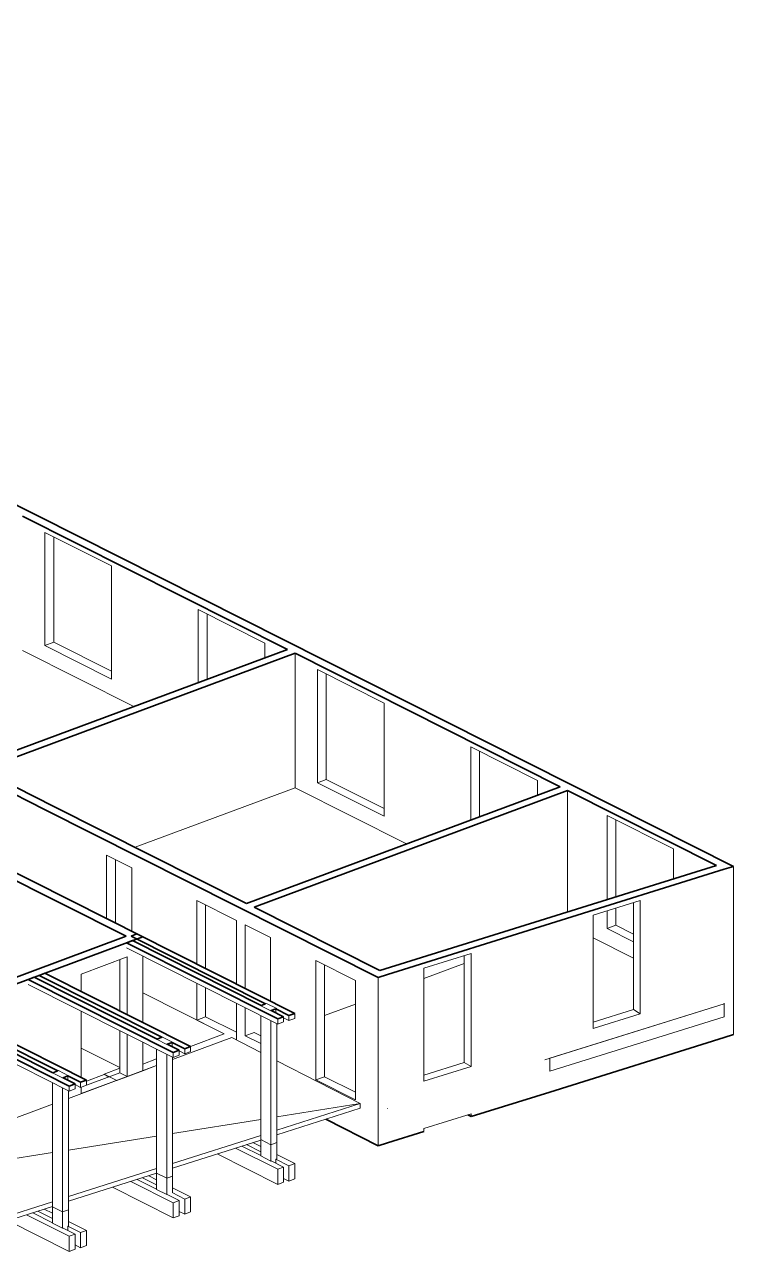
# Model space of a CAD drawing. Header units: metres. Extents: x 399 to 3028, y -427 to 863.
# Drawn here: x 878.12 to 889.08, y 9.51 to 28.48 of the extents above; entities that cross this region are included whole.
import ezdxf

# ---------------------------------------------------------------- set-up
doc = ezdxf.new("R2010")
doc.units = ezdxf.units.M
for name, color, linetype, lineweight in [('A-FLOR', 192, 'Continuous', 18), ('A-WALL', 113, 'Continuous', 18), ('S-BEAM', 12, 'Continuous', 18), ('S-COLS', 52, 'Continuous', 18)]:
    doc.layers.add(name, color=color, linetype=linetype, lineweight=lineweight)

msp = doc.modelspace()

# ---------------------------------------------------------------- linework, layer by layer
at = {"layer": 'A-FLOR', "lineweight": 9}
for p, q in [((879.807, 17.9324), (878.0861, 18.7984)), ((884.023, 15.8108), (882.3019, 16.6769)), ((887.5348, 14.0435), (886.9106, 14.3576)), ((881.2044, 12.8742), (879.9435, 13.5087)), ((886.2443, 12.497), (888.9375, 13.3376)), ((888.9375, 13.3376), (888.9369, 13.3379)), ((888.9375, 13.3376), (888.9375, 13.1392)), ((888.9375, 13.1392), (886.2443, 12.2986)), ((880.4064, 12.4751), (881.3217, 12.8152)), ((880.6814, 12.6799), (881.2044, 12.8742)), ((881.3217, 12.8152), (881.769, 12.5861)), ((879.5878, 12.3537), (878.9922, 12.6534)), ((878.7962, 11.8769), (880.1588, 12.3831)), ((879.9435, 12.4058), (880.1588, 12.4857)), ((882.0166, 12.4592), (883.3105, 11.7964)), ((886.2443, 12.497), (886.2443, 12.2986)), ((879.0748, 12.1424), (879.3465, 12.2434)), ((877.186, 11.2786), (878.5486, 11.7849)), ((883.3105, 11.7964), (882.0166, 11.384)), ((883.3105, 11.7964), (883.3105, 11.7242)), ((883.3105, 11.7242), (882.0166, 11.3119)), ((881.769, 11.3051), (880.4064, 10.8708)), ((881.7695, 11.2331), (880.4064, 10.7987)), ((880.1588, 10.7919), (878.7962, 10.3577)), ((880.1588, 10.7198), (878.7962, 10.2855)), ((878.5486, 10.2787), (877.186, 9.8445)), ((878.5486, 10.2066), (877.186, 9.7723))]:
    msp.add_line(p, q, dxfattribs=at)
at = {"layer": 'A-FLOR'}
for p, q in [((882.0166, 11.5906), (883.3105, 11.7964)), ((880.4064, 11.3344), (881.769, 11.5512)), ((878.7962, 11.0782), (880.1588, 11.295)), ((877.186, 10.8221), (878.5486, 11.0388))]:
    msp.add_line(p, q, dxfattribs=at)
at = {"layer": 'A-WALL', "lineweight": 35}
for p, q in [((889.0834, 15.4635), (863.224, 28.4769)), ((858.2802, 26.4811), (878.435, 16.3387)), ((878.0861, 20.8783), (882.1846, 18.8158)), ((882.1846, 18.8158), (877.3324, 17.013)), ((877.4497, 16.954), (882.3019, 18.7568)), ((882.3019, 18.7568), (886.4007, 16.6941)), ((878.5715, 16.3895), (877.4497, 16.954)), ((886.4007, 16.6941), (881.5485, 14.8914)), ((881.6658, 14.8323), (886.518, 16.6351)), ((886.518, 16.6351), (888.8192, 15.477)), ((878.435, 16.3387), (883.5859, 13.7467)), ((881.5485, 14.8914), (878.5715, 16.3895)), ((876.8159, 15.8282), (879.6897, 14.3823)), ((879.9435, 14.374), (876.8482, 15.9314)), ((888.8192, 15.477), (883.6146, 13.8516)), ((883.7324, 13.7924), (888.9369, 15.4178)), ((888.9369, 15.4178), (889.0834, 15.4635)), ((883.6146, 13.8516), (881.6658, 14.8323)), ((879.6897, 14.3823), (874.9197, 12.6101)), ((875.037, 12.5511), (879.807, 14.3233)), ((879.807, 14.3233), (879.9435, 14.374)), ((883.5859, 13.7467), (883.7324, 13.7924)), ((888.9369, 12.8161), (886.2442, 11.9752)), ((889.0834, 12.8619), (888.9369, 12.8161)), ((886.2442, 11.9752), (885.0235, 11.594)), ((885.0235, 11.594), (884.9753, 11.6228)), ((883.5859, 11.145), (882.7744, 11.5534)), ((883.7324, 11.1907), (883.5859, 11.145)), ((884.2939, 11.3661), (883.7324, 11.1907))]:
    msp.add_line(p, q, dxfattribs=at)
at = {"layer": 'A-WALL', "lineweight": 9}
for p, q in [((878.4314, 18.8771), (878.4314, 20.6264)), ((878.4314, 20.6264), (879.4611, 20.1082)), ((878.568, 20.5577), (878.568, 18.9278)), ((879.4611, 20.1082), (879.4611, 18.3589)), ((880.8037, 18.3027), (880.8037, 19.4326)), ((880.8037, 19.4326), (881.8333, 18.9144)), ((880.9402, 19.3639), (880.9402, 18.3534)), ((878.4314, 18.8771), (878.568, 18.9278)), ((879.4611, 18.3589), (878.4314, 18.8771)), ((878.568, 18.9278), (879.4611, 18.4784)), ((881.8333, 18.9144), (881.8333, 18.6853)), ((882.3019, 16.6769), (882.3019, 18.7568)), ((882.6473, 16.7555), (882.6473, 18.5048)), ((882.6473, 18.5048), (883.677, 17.9866)), ((882.7838, 18.4361), (882.7838, 16.8063)), ((883.677, 17.9866), (883.677, 16.2374)), ((885.0195, 16.181), (885.0195, 17.311)), ((885.0195, 17.311), (886.0492, 16.7928)), ((885.156, 17.2423), (885.156, 16.2317)), ((882.6473, 16.7555), (882.7838, 16.8063)), ((883.677, 16.2374), (882.6473, 16.7555)), ((882.7838, 16.8063), (883.677, 16.3568)), ((886.0492, 16.7928), (886.0492, 16.5635)), ((879.8274, 15.7575), (882.3019, 16.6769)), ((886.518, 14.7583), (886.518, 16.6351)), ((887.1274, 14.9487), (887.1274, 16.2503)), ((887.1274, 16.2503), (888.1571, 15.7321)), ((887.2639, 16.1815), (887.2639, 14.9913)), ((879.3849, 14.6551), (879.3849, 15.6383)), ((879.3849, 15.6383), (879.7759, 15.4415)), ((879.5214, 15.5696), (879.5214, 14.5864)), ((888.1571, 15.7321), (888.1571, 15.2703)), ((879.7759, 15.4415), (879.7759, 14.4584)), ((889.0834, 15.4635), (889.0834, 13.3927)), ((880.7798, 13.9533), (880.7798, 14.9364)), ((880.7798, 14.9364), (881.3924, 14.6281)), ((880.9163, 14.8677), (880.9163, 13.8846)), ((886.9106, 14.7068), (887.6402, 14.9346)), ((887.2639, 14.8172), (887.2639, 14.5517)), ((887.5348, 13.2485), (887.5348, 14.9017)), ((887.6402, 14.9346), (887.6402, 13.1854)), ((881.3924, 14.6281), (881.3924, 13.6451)), ((886.9106, 12.9575), (886.9106, 14.7068)), ((887.1274, 14.501), (887.1274, 14.7745)), ((881.5292, 13.5762), (881.5292, 14.5592)), ((881.5292, 14.5592), (881.9203, 14.3624)), ((887.1274, 14.501), (887.2639, 14.5517)), ((887.5348, 14.296), (887.1274, 14.501)), ((887.2639, 14.5517), (887.5348, 14.4154)), ((881.9203, 14.3624), (881.9203, 13.3795)), ((878.9922, 13.7981), (879.7051, 14.063)), ((879.7051, 14.063), (879.7051, 13.1712)), ((879.9435, 14.0771), (879.9435, 13.0512)), ((884.2939, 13.8896), (885.0235, 14.1175)), ((884.9181, 12.4313), (884.9181, 14.0845)), ((885.0235, 14.1175), (885.0235, 12.3682)), ((879.5878, 13.2302), (879.5878, 14.0194)), ((882.6219, 12.1609), (882.6219, 14.0094)), ((882.6219, 14.0094), (883.2348, 13.7009)), ((882.7584, 13.9407), (882.7584, 12.2117)), ((884.2939, 13.7289), (884.9181, 13.9608)), ((884.2939, 12.1403), (884.2939, 13.8896)), ((878.9922, 13.53), (878.9922, 13.7981)), ((880.7798, 13.0879), (880.7798, 13.6563)), ((883.2348, 13.7009), (883.2348, 11.8525)), ((883.5859, 11.6758), (883.5859, 13.7467)), ((880.9163, 13.5876), (880.9163, 13.1386)), ((881.3924, 13.3481), (881.3924, 12.7796)), ((881.5292, 12.846), (881.5292, 13.2792)), ((882.7584, 13.1584), (883.2348, 13.3354)), ((886.1648, 12.4722), (888.9369, 13.3379)), ((888.9369, 13.3379), (886.1648, 12.4722)), ((888.9369, 13.3379), (888.9369, 13.3469)), ((888.9369, 13.3379), (888.9369, 13.3469)), ((889.0834, 13.3927), (889.0834, 12.8619)), ((878.9922, 12.2003), (878.9922, 13.2264)), ((880.9163, 13.1386), (880.7798, 13.0879)), ((881.2044, 12.8742), (880.7798, 13.0879)), ((880.9163, 13.1386), (881.3924, 12.8991)), ((886.9106, 13.0535), (887.5348, 13.2485)), ((887.6402, 13.1854), (886.9106, 12.9575)), ((887.6402, 13.1854), (887.5348, 13.2485)), ((879.5878, 12.2736), (879.5878, 12.9266)), ((879.7051, 12.8676), (879.7051, 12.2146)), ((879.9435, 12.7476), (879.9435, 12.3032)), ((881.3217, 12.8152), (880.4064, 12.4751)), ((880.6814, 12.6799), (881.2044, 12.8742)), ((881.3924, 12.7796), (881.3217, 12.8152)), ((881.6658, 12.8967), (881.5292, 12.846)), ((881.769, 12.7254), (881.5292, 12.846)), ((881.6658, 12.8967), (881.769, 12.8448)), ((879.9435, 12.4058), (880.1588, 12.4857)), ((880.1588, 12.3831), (879.9435, 12.3032)), ((884.2939, 12.2363), (884.9181, 12.4313)), ((885.0235, 12.3682), (884.2939, 12.1403)), ((885.0235, 12.3682), (884.9181, 12.4313)), ((879.7051, 12.2146), (878.9922, 11.9497)), ((879.0748, 12.083), (879.5878, 12.2736)), ((879.7051, 12.2146), (879.5878, 12.2736)), ((882.7584, 12.2117), (882.6219, 12.1609)), ((883.2348, 11.8525), (882.6219, 12.1609)), ((882.7584, 12.2117), (883.2348, 11.9719)), ((878.9922, 11.9497), (878.9922, 12.0498)), ((883.5859, 11.145), (883.5859, 11.6758)), ((883.7324, 11.7215), (883.7324, 11.7125)), ((883.7324, 11.7215), (883.7324, 11.7125)), ((884.2939, 11.41), (885.0235, 11.6378)), ((885.0235, 11.6378), (885.0235, 11.594)), ((884.2939, 11.3661), (884.2939, 11.41))]:
    msp.add_line(p, q, dxfattribs=at)
at = {"layer": 'S-BEAM', "lineweight": 35}
for p, q in [((879.855, 14.4186), (879.764, 14.3848)), ((882.2952, 13.1909), (879.855, 14.4186)), ((879.7838, 14.3152), (879.6928, 14.2814)), ((879.6928, 14.2814), (882.0329, 13.104)), ((879.764, 14.3848), (881.8446, 13.338)), ((881.7766, 13.3126), (879.7838, 14.3152)), ((878.2642, 13.7505), (878.1732, 13.7167)), ((878.1732, 13.7167), (880.4175, 12.5872)), ((880.1663, 12.7933), (878.2642, 13.7505)), ((878.4309, 13.8124), (878.3399, 13.7786)), ((878.3399, 13.7786), (880.2419, 12.8215)), ((880.6851, 12.678), (878.4309, 13.8124)), ((876.6533, 13.1518), (878.8072, 12.0679)), ((878.556, 12.2739), (876.7443, 13.1857)), ((876.82, 13.2138), (878.6316, 12.3022)), ((879.0748, 12.1587), (876.911, 13.2476)), ((882.1239, 13.1378), (881.933, 13.2339)), ((882.001, 13.2592), (882.2042, 13.157)), ((882.0329, 13.104), (882.1239, 13.1378)), ((882.2042, 13.157), (882.2952, 13.1909)), ((880.5085, 12.6211), (880.3227, 12.7146)), ((880.3983, 12.7428), (880.5941, 12.6442)), ((880.4175, 12.5872), (880.5085, 12.6211)), ((880.5941, 12.6442), (880.6851, 12.678)), ((878.8982, 12.1017), (878.7124, 12.1952)), ((878.788, 12.2234), (878.9838, 12.1249)), ((878.9838, 12.1249), (879.0748, 12.1587)), ((878.8072, 12.0679), (878.8982, 12.1017))]:
    msp.add_line(p, q, dxfattribs=at)
at = {"layer": 'S-BEAM', "lineweight": 9}
for p, q in [((882.0329, 13.0258), (879.6928, 14.2032)), ((880.4175, 12.5091), (878.1732, 13.6385)), ((881.769, 13.3097), (881.7766, 13.3126)), ((881.9258, 13.2312), (881.769, 13.3097)), ((881.8446, 13.338), (881.8598, 13.3436)), ((881.8598, 13.3436), (882.0166, 13.2651)), ((881.933, 13.2339), (881.9258, 13.2312)), ((882.0166, 13.2651), (882.001, 13.2592)), ((882.001, 13.2592), (882.001, 13.1996)), ((882.0329, 13.104), (882.0329, 13.0258)), ((882.1239, 13.0596), (882.1239, 13.1378)), ((882.2042, 13.0789), (882.1239, 13.1192)), ((882.2042, 13.157), (882.2042, 13.0789)), ((882.2042, 13.0789), (882.2952, 13.1127)), ((882.2952, 13.1127), (882.2952, 13.1909)), ((878.8072, 11.9898), (876.6533, 13.0737)), ((882.0329, 13.0258), (882.1239, 13.0596)), ((880.1588, 12.7905), (880.1663, 12.7933)), ((880.3156, 12.7119), (880.1588, 12.7905)), ((880.2419, 12.8215), (880.2496, 12.8244)), ((880.2496, 12.8244), (880.4064, 12.7458)), ((880.3227, 12.7146), (880.3156, 12.7119)), ((880.4064, 12.7458), (880.3983, 12.7428)), ((880.3983, 12.7428), (880.3983, 12.6765)), ((880.4175, 12.5872), (880.4175, 12.5091)), ((880.4175, 12.5091), (880.5085, 12.5429)), ((880.5085, 12.5429), (880.5085, 12.6211)), ((880.5941, 12.5661), (880.5085, 12.6091)), ((880.5941, 12.6442), (880.5941, 12.5661)), ((880.5941, 12.5661), (880.6851, 12.5999)), ((880.6851, 12.5999), (880.6851, 12.678)), ((878.5486, 12.2712), (878.556, 12.2739)), ((878.7054, 12.1926), (878.5486, 12.2712)), ((878.6316, 12.3022), (878.6394, 12.3051)), ((878.6394, 12.3051), (878.7962, 12.2265)), ((878.7124, 12.1952), (878.7054, 12.1926)), ((878.7962, 12.2265), (878.788, 12.2234)), ((878.788, 12.2234), (878.788, 12.1572)), ((879.0748, 12.1424), (879.3465, 12.2434)), ((879.0748, 12.0806), (879.0748, 12.1587)), ((879.4144, 12.2092), (879.3465, 12.2434)), ((878.8072, 12.0679), (878.8072, 11.9898)), ((878.8072, 11.9898), (878.8982, 12.0236)), ((878.8982, 12.0236), (878.8982, 12.1017)), ((878.9838, 12.0467), (878.8982, 12.0898)), ((878.9838, 12.1249), (878.9838, 12.0467)), ((878.9838, 12.0467), (879.0748, 12.0806)), ((881.6464, 11.1939), (881.7695, 11.132)), ((882.0329, 10.5462), (881.0949, 11.0181)), ((881.3802, 11.109), (882.0329, 10.7806)), ((881.7695, 10.9928), (881.477, 11.1399)), ((881.5496, 11.163), (881.7695, 11.0524)), ((882.0169, 11.0075), (882.2952, 10.8675)), ((881.9259, 10.9078), (881.7695, 10.9865)), ((881.9331, 10.9105), (881.9259, 10.9078)), ((881.9331, 10.9105), (882.1239, 10.8144)), ((882.0169, 10.9416), (882.0012, 10.9358)), ((882.0012, 10.9358), (882.2042, 10.8337)), ((882.0012, 10.9358), (882.0012, 10.8762)), ((882.1239, 10.8144), (882.0329, 10.7806)), ((882.1239, 10.58), (882.1239, 10.8144)), ((882.2952, 10.8675), (882.2042, 10.8337)), ((882.2042, 10.8337), (882.2042, 10.5993)), ((882.2952, 10.6331), (882.2952, 10.8675)), ((880.1591, 10.4735), (879.8594, 10.6244)), ((879.94, 10.6501), (880.1591, 10.5398)), ((880.0369, 10.6809), (880.1591, 10.6194)), ((882.0329, 10.7806), (882.0329, 10.5462)), ((882.2042, 10.5993), (882.1239, 10.6396)), ((882.2042, 10.5993), (882.2952, 10.6331)), ((880.4175, 10.0295), (879.4773, 10.5026)), ((879.7625, 10.5935), (880.4175, 10.2639)), ((880.3155, 10.3886), (880.1591, 10.4673)), ((880.4065, 10.4949), (880.6851, 10.3547)), ((882.0329, 10.5462), (882.1239, 10.58)), ((880.3226, 10.3912), (880.3155, 10.3886)), ((880.3226, 10.3912), (880.5085, 10.2977)), ((880.3984, 10.4194), (880.5941, 10.3209)), ((880.5085, 10.2977), (880.4175, 10.2639)), ((880.4175, 10.2639), (880.4175, 10.0295)), ((880.5085, 10.0633), (880.5085, 10.2977)), ((880.6851, 10.3547), (880.5941, 10.3209)), ((880.5941, 10.3209), (880.5941, 10.0864)), ((880.6851, 10.1202), (880.6851, 10.3547)), ((878.1448, 10.0779), (878.8072, 9.7446)), ((878.5489, 9.9542), (878.2417, 10.1088)), ((878.3223, 10.1345), (878.5489, 10.0204)), ((878.4191, 10.1653), (878.5489, 10.1)), ((880.4175, 10.0295), (880.5085, 10.0633)), ((880.5941, 10.0864), (880.5085, 10.1295)), ((880.5941, 10.0864), (880.6851, 10.1202)), ((878.8072, 9.5101), (877.8596, 9.987)), ((878.7053, 9.8693), (878.5489, 9.948)), ((878.7123, 9.8719), (878.7053, 9.8693)), ((878.7123, 9.8719), (878.8982, 9.7784)), ((878.7963, 9.9031), (878.788, 9.9001)), ((878.788, 9.9001), (878.9838, 9.8015)), ((878.788, 9.9001), (878.788, 9.8338)), ((878.7963, 9.9755), (879.0748, 9.8354)), ((878.8982, 9.7784), (878.8072, 9.7446)), ((878.8072, 9.7446), (878.8072, 9.5101)), ((878.8982, 9.544), (878.8982, 9.7784)), ((879.0748, 9.8354), (878.9838, 9.8015)), ((878.9838, 9.8015), (878.9838, 9.5671)), ((879.0748, 9.6009), (879.0748, 9.8354)), ((878.8072, 9.5101), (878.8982, 9.544)), ((878.9838, 9.5671), (878.8982, 9.6102)), ((878.9838, 9.5671), (879.0748, 9.6009))]:
    msp.add_line(p, q, dxfattribs=at)
at = {"layer": 'S-COLS', "lineweight": 9}
for p, q in [((881.7766, 13.3126), (881.769, 13.3097)), ((881.769, 13.3097), (881.9258, 13.2312)), ((881.8598, 13.3436), (881.8446, 13.338)), ((882.0166, 13.2651), (881.8598, 13.3436)), ((881.769, 13.1586), (881.769, 11.2389)), ((881.9258, 13.2312), (881.933, 13.2339)), ((882.001, 13.2592), (882.0166, 13.2651)), ((881.9258, 13.0797), (881.9258, 11.1603)), ((882.0166, 11.1942), (882.0166, 13.034)), ((880.1663, 12.7933), (880.1588, 12.7905)), ((880.1588, 12.7905), (880.3156, 12.7119)), ((880.2496, 12.8244), (880.2419, 12.8215)), ((880.4064, 12.7458), (880.2496, 12.8244)), ((880.3156, 12.7119), (880.3227, 12.7146)), ((880.3983, 12.7428), (880.4064, 12.7458)), ((880.1588, 12.6393), (880.1588, 10.7196)), ((880.3156, 12.5604), (880.3156, 10.641)), ((879.3465, 12.2524), (879.5878, 12.342)), ((880.4064, 10.6749), (880.4064, 12.5146)), ((878.556, 12.2739), (878.5486, 12.2712)), ((878.5486, 12.2712), (878.7054, 12.1926)), ((878.6394, 12.3051), (878.6316, 12.3022)), ((878.7962, 12.2265), (878.6394, 12.3051)), ((878.7054, 12.1926), (878.7124, 12.1952)), ((878.788, 12.2234), (878.7962, 12.2265)), ((879.542, 12.154), (879.3465, 12.2524)), ((879.3465, 12.2524), (879.3465, 12.2434)), ((879.944, 12.3033), (879.542, 12.154)), ((878.5486, 12.1199), (878.5486, 10.2003)), ((878.7054, 12.041), (878.7054, 10.1217)), ((878.7962, 10.1557), (878.7962, 11.9953)), ((881.9258, 11.1603), (881.769, 11.2389)), ((881.7695, 11.2386), (881.7695, 10.9865)), ((882.0166, 11.1942), (881.9258, 11.1603)), ((882.0169, 11.1941), (881.9259, 11.1603)), ((882.0169, 10.9416), (882.0169, 11.1941)), ((881.9259, 11.1603), (881.9259, 10.9078)), ((880.3155, 10.6411), (880.1588, 10.7196)), ((880.1591, 10.7194), (880.1591, 10.4673)), ((880.3155, 10.6411), (880.3155, 10.3886)), ((880.4064, 10.6749), (880.3156, 10.641)), ((880.4065, 10.6749), (880.361, 10.658)), ((880.4065, 10.4224), (880.4065, 10.6749)), ((878.7053, 10.1218), (878.5486, 10.2003)), ((878.5489, 10.2001), (878.5489, 9.948)), ((878.7053, 10.1218), (878.7053, 9.8693)), ((878.7962, 10.1557), (878.7054, 10.1217)), ((878.7963, 10.1556), (878.7508, 10.1387)), ((878.7963, 9.9031), (878.7963, 10.1556))]:
    msp.add_line(p, q, dxfattribs=at)
at = {"layer": 'S-COLS', "lineweight": 35}
for p, q in [((881.8446, 13.338), (881.7766, 13.3126)), ((881.933, 13.2339), (882.001, 13.2592)), ((880.2419, 12.8215), (880.1663, 12.7933)), ((880.3227, 12.7146), (880.3983, 12.7428)), ((878.6316, 12.3022), (878.556, 12.2739)), ((878.7124, 12.1952), (878.788, 12.2234))]:
    msp.add_line(p, q, dxfattribs=at)

doc.saveas('drawing.dxf')
